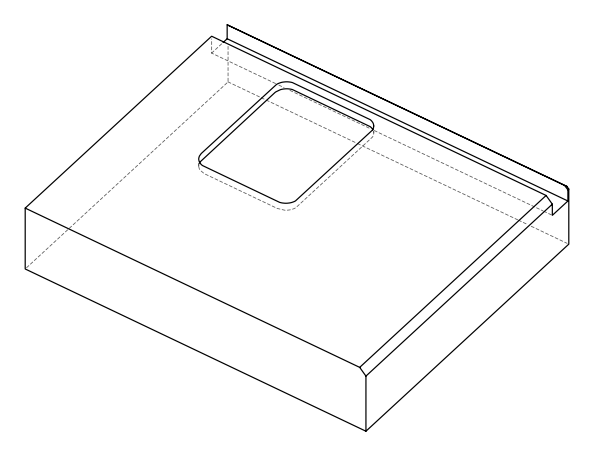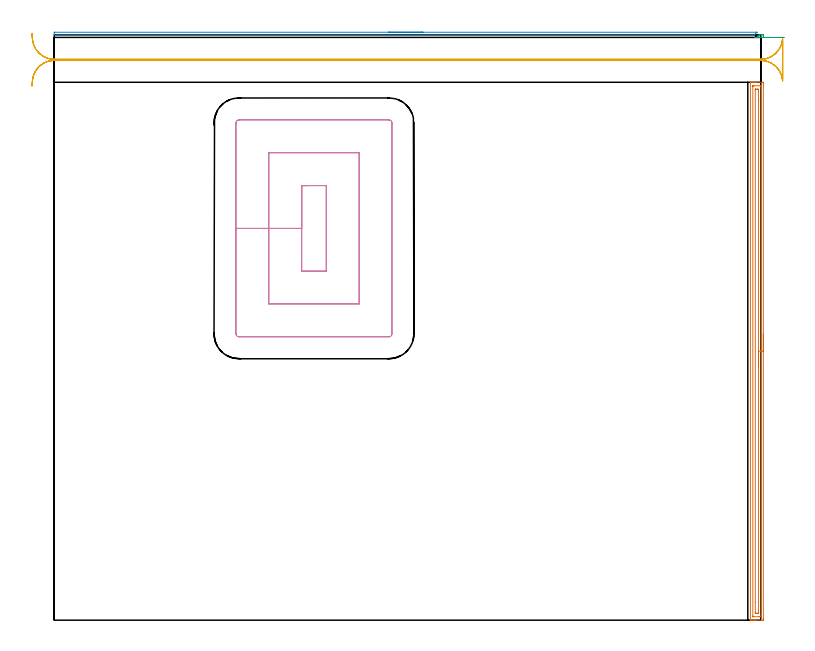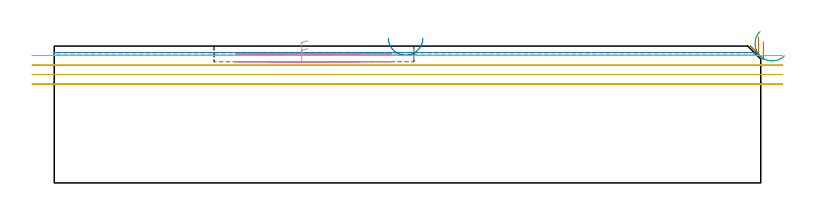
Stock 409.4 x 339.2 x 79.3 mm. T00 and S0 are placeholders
(PLAN: 5 operations, 1 tool changes, 22.5 min)
(1 AREA_MILL | FG_CHAMFER_SURFACE | UGT0205_001 | 7.69 min | 8895 mm3)
(2 AREA_MILL_1 | FG_CHAMFER_SURFACE_1 | UGT0205_001 | 3.4 min | 5750 mm3)
(3 AREA_MILL_2 | FG_CHAMFER_SURFACE_2 | UGT0205_001 | 0.18 min | 95 mm3)
(4 MILL_RECTANGULAR_POCKET | POCKET_RECTANGULAR_STRAIGHT | UGT0201_109 | Follow Part, ap 6.35, ae 75% | 3.74 min | 157603 mm3)
(5 MILL_RECTANGULAR_SLOT | SLOT_RECTANGULAR | UGT0201_109 | Follow Part, ap 6.35, ae 75% | 7.46 min | 231119 mm3)
(TOOL UGT0205_001 | Chamfer Mill 20 x 3 x 45 deg. | D20 FL50 Z2)
(TOOL UGT0201_109 | End Mill 25.4 mm | D25.4 FL25 Z2)
(OP 1 AREA_MILL)
G17 G21 G94 G90
T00 M6
G54
G17 G0 G90 X410.9 Y165.85 S1061 M3
G43 Z89.3 H0
Z81.8
G94 G1 Y165.812 Z80.928 F250.
Y165.698 Z80.063
Y165.509 Z79.212
Y165.247 Z78.38
Y164.913 Z77.574
Y164.51 Z76.8
Y164.041 Z76.064
Y163.51 Z75.372
Y162.921 Z74.729
Y162.278 Z74.14
Y161.586 Z73.608
Y160.85 Z73.14
Y160.076 Z72.737
Y159.27 Z72.403
Y158.438 Z72.141
Y157.586 Z71.952
Y156.722 Z71.838
Y155.85 Z71.8
Y0.873
X410.898 Y0.602 Z71.802
X410.891 Y0.007 Z71.806
X410.878 Y0.003 Z71.819
X410.278 Y0. Z72.419
X406.703 Z75.991
X406.122 Z76.575
X405.81 Z76.887
X405.229 Z77.468
X404.916 Z77.779
X403.835 Z78.864
X403.46 Y0.002 Z79.231
X403.425 Y0.005 Z79.266
X403.403 Y0.009 Z79.288
X403.4 Y0.156 Z79.3
Y311.544
X403.403 Y311.69 Z79.288
X403.461 Y311.7 Z79.23
X403.836 Z78.864
X404.29 Z78.409
X404.916 Z77.779
X406.122 Z76.575
X406.703 Z75.991
X410.278 Y311.699 Z72.419
X410.878 Y311.697 Z71.819
X410.891 Y311.693 Z71.806
X410.897 Y311.098 Z71.803
X410.9 Y310.476 Z71.8
Y155.85
X409.486 Z73.214
X409.485 Y2.387 Z73.215
Y2.287
X409.481 Y2.184 Z73.219
X409.474 Y2.01 Z73.226
X409.384 Y2.008 Z73.316
X408.877 Y2.001 Z73.823
X404.916 Z77.784
X404.861 Y2.002 Z77.839
X404.828 Y2.006 Z77.872
X404.823 Y2.008 Z77.877
X404.82 Y2.026 Z77.88
X404.817 Y2.082 Z77.883
X404.815 Y2.285 Z77.885
X404.814 Y2.387 Z77.886
X404.815 Y309.313 Z77.885
X404.816 Y309.413 Z77.884
X404.819 Y309.516 Z77.881
X404.826 Y309.69 Z77.874
X404.916 Y309.692 Z77.784
X405.423 Y309.699 Z77.277
X409.384 Z73.316
X409.439 Y309.698 Z73.261
X409.472 Y309.694 Z73.228
X409.477 Y309.692 Z73.223
X409.48 Y309.674 Z73.22
X409.483 Y309.618 Z73.217
X409.485 Y309.415 Z73.215
X409.486 Y309.313 Z73.214
Y155.85
X408.072 Z74.628
X408.071 Y4.171 Z74.629
X408.07 Y4.053 Z74.63
X408.068 Y4.024 Z74.632
X408.066 Y4.016 Z74.634
X408.053 Y4.01 Z74.647
X407.94 Y4.004 Z74.76
X407.768 Y4. Z74.932
X407.597 Z75.103
X406.874 Z75.826
X406.703 Y4.003 Z75.997
X406.532 Y4.008 Z76.168
X406.235 Y4.023 Z76.465
X406.233 Y4.171 Z76.467
X406.229 Y4.644 Z76.471
X406.228 Y10.25 Z76.472
X406.229 Y307.529 Z76.471
X406.23 Y307.647 Z76.47
X406.232 Y307.676 Z76.468
X406.234 Y307.684 Z76.466
X406.247 Y307.69 Z76.453
X406.36 Y307.696 Z76.34
X406.532 Y307.7 Z76.168
X406.703 Z75.997
X407.426 Z75.274
X407.597 Y307.697 Z75.103
X407.768 Y307.692 Z74.932
X408.065 Y307.677 Z74.635
X408.067 Y307.529 Z74.633
X408.071 Y307.056 Z74.629
X408.072 Y301.465 Z74.628
Y155.85
Y154.978 Z74.666
Y154.113 Z74.78
Y153.262 Z74.969
Y152.43 Z75.231
Y151.624 Z75.565
Y150.85 Z75.968
Y150.114 Z76.437
Y149.422 Z76.968
Y148.779 Z77.557
Y148.19 Z78.201
Y147.658 Z78.893
Y147.19 Z79.628
Y146.787 Z80.402
Y146.453 Z81.208
Y146.191 Z82.04
Y146.002 Z82.892
Y145.888 Z83.757
Y145.85 Z84.628
G0 Z89.3
M5
M2
(OP 2 AREA_MILL_1)
G17 G21 G94 G90
T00 M6
G54
G17 G0 G90 X193.6 Y340.7 S1061 M3
G43 Z89.3 H0
Z84.
G94 G1 X193.638 Z83.128 F250.
X193.752 Z82.264
X193.941 Z81.412
X194.203 Z80.58
X194.537 Z79.774
X194.94 Z79.
X195.409 Z78.264
X195.94 Z77.572
X196.529 Z76.929
X197.172 Z76.34
X197.864 Z75.808
X198.6 Z75.34
X199.374 Z74.937
X200.18 Z74.603
X201.012 Z74.341
X201.864 Z74.152
X202.728 Z74.038
X203.6 Z74.
X407.051
X407.16 Y340.696 Z73.996
X407.175 Y340.693 Z73.998
X407.183 Y340.691 Z74.
X407.153 Y340.648 Z74.043
X407.018 Y340.517 Z74.181
X406.016 Y339.514 Z75.183
X405.756 Y339.256 Z75.444
X405.709 Y339.209 Z75.489
X405.696 Y339.204 Z75.494
X405.677 Y339.2 Z75.5
X0.182
X0.01 Y339.203 Z75.488
X0.003 Y339.326 Z75.366
X0. Y339.456 Z75.244
X0.001 Y340.562 Z74.133
X0.004 Y340.691 Z74.005
X0.024 Y340.694 Z74.003
X0.182 Y340.7 Z74.
X203.6
X204.472 Z74.038
X205.337 Z74.152
X206.188 Z74.341
X207.02 Z74.603
X207.826 Z74.937
X208.6 Z75.34
X209.336 Z75.808
X210.028 Z76.34
X210.671 Z76.929
X211.26 Z77.572
X211.792 Z78.264
X212.26 Z79.
X212.663 Z79.774
X212.997 Z80.58
X213.259 Z81.412
X213.448 Z82.264
X213.562 Z83.128
X213.6 Z84.
G0 Z89.3
M5
M2
(OP 3 AREA_MILL_2)
G17 G21 G94 G90
T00 M6
G54
G17 G0 G90 X423.192 Y337.7 S1061 M3
G43 Z89.3 H0
Z73.651
G94 G1 X422.549 Z73.062 F250.
X421.857 Z72.531
X421.121 Z72.062
X420.348 Z71.659
X419.542 Z71.325
X418.71 Z71.062
X417.858 Z70.873
X416.993 Z70.759
X416.122 Z70.721
X415.25 Z70.759
X414.385 Z70.872
X413.533 Z71.061
X412.701 Z71.323
X411.895 Z71.657
X411.121 Z72.06
X410.386 Z72.528
X409.693 Z73.059
X409.05 Z73.648
X407.28 Z75.416
X407.218 Z75.474
X407.213 Y337.705 Z75.478
X407.222 Y337.721 Z75.469
X407.383 Y337.885 Z75.313
X407.514 Y338.014 Z75.186
X408.164 Y338.665 Z74.533
X408.384 Y338.884 Z74.316
X408.607 Y339.107 Z74.092
X408.678 Y339.176 Z74.021
X408.71 Y339.199 Z73.987
X409.638 Y339.2 Z73.062
X410.38 Y339.198 Z72.319
X410.892 Y339.196 Z71.806
X410.894 Y339.139 Z71.805
X410.898 Y338.886 Z71.802
X410.9 Y338.374 Z71.8
X410.898 Y338.014 Z71.802
X410.894 Y337.761 Z71.805
X410.892 Y337.704 Z71.807
X410.38 Y337.7 Z72.319
X410.132 Z72.567
X409.05 Z73.648
X408.461 Z74.291
X407.929 Z74.983
X407.46 Z75.719
X407.057 Z76.493
X406.723 Z77.299
X406.461 Z78.131
X406.272 Z78.982
X406.158 Z79.847
X406.12 Z80.719
X406.157 Z81.59
X406.271 Z82.455
X406.46 Z83.307
X406.722 Z84.139
X407.056 Z84.945
X407.458 Z85.719
X407.927 Z86.455
X408.458 Z87.147
X409.047 Z87.79
G0 Z89.3
M5
M2
(OP 4 MILL_RECTANGULAR_POCKET)
G17 G21 G94 G90
T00 M6
G54
G17 G0 G90 X146.827 Y251.8 S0 M3
G43 Z89.3 H0
Z82.3
G94 G1 X143.4 Z81.382 F250.
Y227.05 Z74.75
Y202.3 F500.
X157.6
Y251.8
X143.4
Y227.05
X124.35
Y183.25
X176.65
Y270.85
X124.35
Y227.05
X105.3
Y166.
G3 X107.1 Y164.2 R1.8
G1 X193.9
G3 X195.7 Y166. R1.8
G1 Y288.1
G3 X193.9 Y289.9 R1.8
G1 X107.1
G3 X105.3 Y288.1 R1.8
G1 Y227.05
Y226.05
G0 X146.827 Y251.8 Z77.75
G1 X143.4 Z76.832 F250.
Y227.05 Z70.2
Y202.3 F500.
X157.6
Y251.8
X143.4
Y227.05
X124.35
Y183.25
X176.65
Y270.85
X124.35
Y227.05
X105.3
Y166.
G3 X107.1 Y164.2 R1.8
G1 X193.9
G3 X195.7 Y166. R1.8
G1 Y288.1
G3 X193.9 Y289.9 R1.8
G1 X107.1
G3 X105.3 Y288.1 R1.8
G1 Y227.05
Y226.05
G0 Z89.3
M5
M2
(OP 5 MILL_RECTANGULAR_SLOT)
G17 G21 G94 G90
T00 M6
G54
G17 G0 G90 X-12.876 Y309.579 S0 M3
G43 Z89.3 H0
Z73.8
G94 G1 X-12.67 Y312.572 F250.
G2 X0. Y324.4 R12.7 F500.
G1 X409.4
G2 X421.986 Y313.398 R12.7
G1 X422.016 Y313.394
G3 X422.1 Y314.854 R12.7
G1 Y334.458
G3 X422.01 Y335.965 R12.7
G1 X421.98 Y335.962
G2 X409.4 Y325. R12.7
G1 X0.
G2 X-12.67 Y336.828 R12.7
G1 X-12.876 Y339.821 F250.
G0 Y309.579 Z68.3
G1 X-12.67 Y312.572
G2 X0. Y324.4 R12.7 F500.
G1 X409.4
G2 X422.07 Y312.572 R12.7
G1 X422.1
Y336.828
X422.07
G2 X409.4 Y325. R12.7
G1 X0.
G2 X-12.67 Y336.828 R12.7
G1 X-12.876 Y339.821 F250.
G0 Y309.579 Z62.8
G1 X-12.67 Y312.572
G2 X0. Y324.4 R12.7 F500.
G1 X409.4
G2 X422.07 Y312.572 R12.7
G1 X422.1
Y336.828
X422.07
G2 X409.4 Y325. R12.7
G1 X0.
G2 X-12.67 Y336.828 R12.7
G1 X-12.876 Y339.821 F250.
G0 Y309.579 Z57.3
G1 X-12.67 Y312.572
G2 X0. Y324.4 R12.7 F500.
G1 X409.4
G2 X422.07 Y312.572 R12.7
G1 X422.1
Y336.828
X422.07
G2 X409.4 Y325. R12.7
G1 X0.
G2 X-12.67 Y336.828 R12.7
G1 X-12.876 Y339.821 F250.
G0 Z89.3
M5
M2
